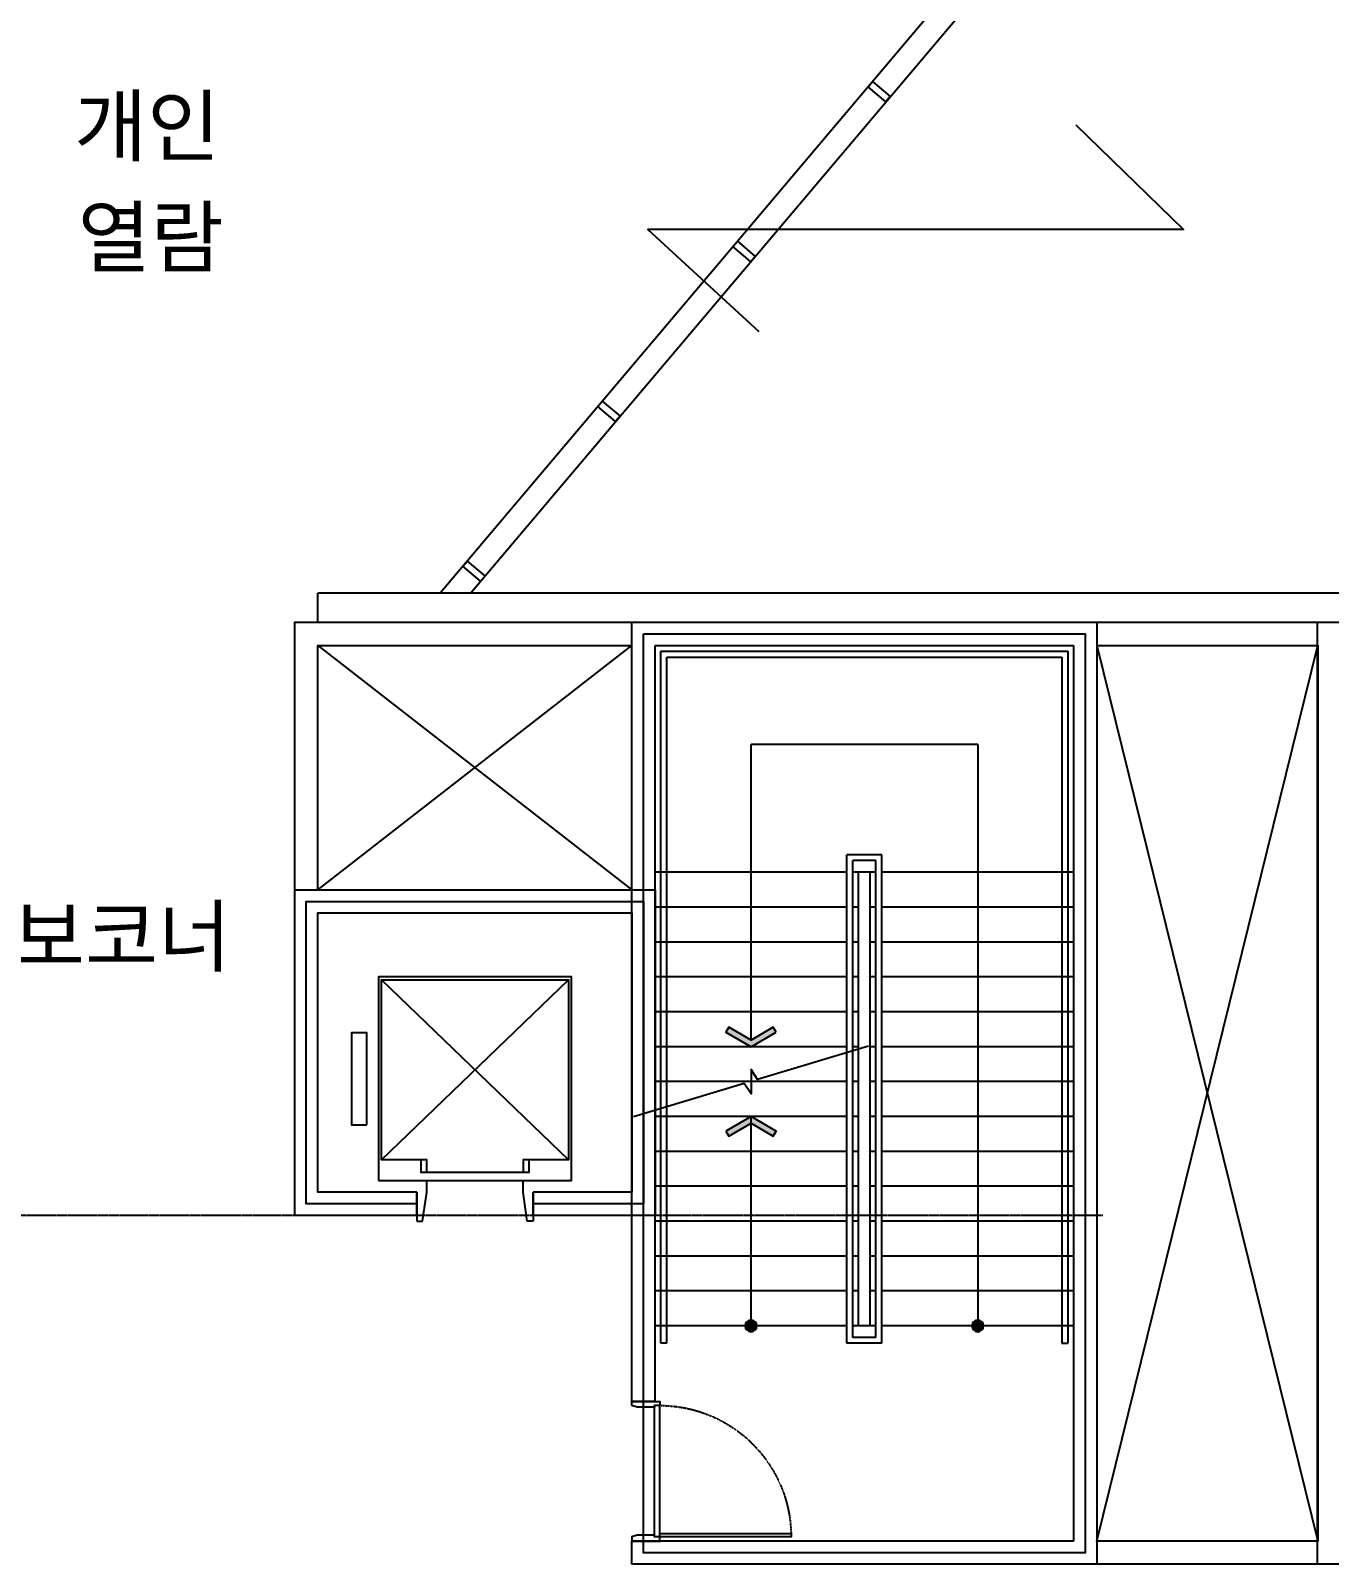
# Model space of a CAD drawing. Header units: millimetres. Extents: x 50157 to 283139, y 29188 to 187058.
# Drawn here: x 143122 to 154293, y 102788 to 115974 of the extents above; entities that cross this region are included whole.
import ezdxf
from ezdxf.enums import TextEntityAlignment as Align

# ---------------------------------------------------------------- set-up
doc = ezdxf.new("R2010")
doc.units = ezdxf.units.MM
for name, pattern in [('D_HIDDEN', [0.35, 0.2, -0.15]), ('HID', [2.2, 1.5, -0.7]), ('PLAN_2F$0$DOT', [6.35, 0, -6.35])]:
    doc.linetypes.add(name, pattern=pattern)
doc.layers.get('Defpoints').update_dxf_attribs({"color": 163})
for name, color, linetype in [('A-CON', 2, 'Continuous'), ('A-ELE6', 6, 'Continuous'), ('A-FIN', 6, 'Continuous'), ('A-FIN-GL', 5, 'Continuous'), ('A-FIN-ST', 4, 'Continuous'), ('A-HID2', 7, 'HID'), ('A-HR', 6, 'Continuous'), ('A-LEAD', 7, 'Continuous'), ('A-PARK', 253, 'Continuous'), ('A-RC', 2, 'Continuous'), ('A-STAIR', 4, 'Continuous'), ('A-VOID', 1, 'Continuous'), ('A-WND1', 5, 'Continuous'), ('AA-XXXX-MARK', 7, 'Continuous'), ('G-NOTE', 10, 'Continuous'), ('G-TEXT1', 3, 'Continuous'), ('H-PAT 8', 8, 'Continuous')]:
    doc.layers.add(name, color=color, linetype=linetype)
doc.styles.add('돋움_SEOP_건대특계관숙', font='gulim.ttc', dxfattribs={"width": 0.95})

# ---------------------------------------------------------------- blocks, each defined once
blk = doc.blocks.new('T-2')
at = {"layer": 'A-RC', "flags": 128}
blk.add_lwpolyline([(-2595287, 754965), (-2603287, 754965), (-2603287, 747065), (-2603487, 747065), (-2603487, 755165), (-2595087, 755165), (-2595087, 747065), (-2595287, 747065)], dxfattribs=at)
blk = doc.blocks.new('EV')
at = {"layer": 'A-CON'}
blk.add_line((-2307862, 952674), (-2307862, 952474), dxfattribs=at)
blk.add_lwpolyline([(-2308862, 952474), (-2308862, 952674)], dxfattribs=at)
at = {"layer": 'A-ELE6'}
for p, q in [((-2307559, 952951), (-2309166, 954498)), ((-2307559, 954498), (-2309166, 952951)), ((-2307949, 952845), (-2308776, 952845)), ((-2308776, 952674), (-2308776, 952774)), ((-2307948, 952674), (-2307948, 952774)), ((-2308812, 952424), (-2308776, 952674)), ((-2307912, 952424), (-2307948, 952674)), ((-2308862, 952474), (-2308862, 952424)), ((-2307862, 952474), (-2307862, 952424)), ((-2308862, 952424), (-2308812, 952424)), ((-2307862, 952424), (-2307912, 952424))]:
    blk.add_line(p, q, dxfattribs=at)
for points in [[(-2307532, 952774), (-2309192, 952774), (-2309192, 954524), (-2307532, 954524)], [(-2307432, 953254), (-2307432, 954045), (-2307300, 954045), (-2307300, 953254)]]:
    blk.add_lwpolyline(points, close=True, dxfattribs=at)
blk.add_lwpolyline([(-2307896, 952951), (-2307896, 952845), (-2307949, 952845), (-2307949, 952951), (-2307559, 952951), (-2307559, 954498), (-2309166, 954498), (-2309166, 952951), (-2308776, 952951), (-2308776, 952845), (-2308830, 952845), (-2308830, 952951)], dxfattribs=at)
at = {"layer": 'A-RC'}
for p, q in [((-2308862, 952674), (-2308862, 952474)), ((-2307862, 952474), (-2307862, 952674))]:
    blk.add_line(p, q, dxfattribs=at)
for points in [[(-2307862, 952474), (-2306812, 952474), (-2306812, 955274), (-2309912, 955274), (-2309912, 952474), (-2308862, 952474)], [(-2307862, 952674), (-2307012, 952674), (-2307012, 955074), (-2309712, 955074), (-2309712, 952674), (-2308862, 952674)]]:
    blk.add_lwpolyline(points, dxfattribs=at)
at = {"layer": 'Defpoints'}
blk.add_lwpolyline([(-2307862, 952574), (-2306912, 952574), (-2306912, 955174), (-2309812, 955174), (-2309812, 952574), (-2308862, 952574)], dxfattribs=at)
blk = doc.blocks.new('A$Cd8b1d8e2')
at = {"layer": 'AA-XXXX-MARK'}
h = blk.add_hatch(color=256, dxfattribs=at)
h.dxf.hatch_style = 1
edge = h.paths.add_edge_path()
edge.add_arc((0, 0), 0.5, 0, 360)
blk.add_circle((0, 0), 0.5, dxfattribs=at)
blk = doc.blocks.new('STD-스틸싱글도어1')
at = {"color": 8}
for p, q in [((35, 0), (1165, 0)), ((35, -45), (1165, -45))]:
    blk.add_line(p, q, dxfattribs=at)
at = {"color": 0, "linetype": 'ByBlock', "lineweight": -2}
blk.add_lwpolyline([(65, 0), (65, 1130), (35, 1130), (35, 0)], close=True, dxfattribs=at)
for points in [[(0, -240), (0, 0), (35, 0), (35, -45), (50, -45), (50, -195), (35, -240), (35, -240)], [(1200, -240), (1200, 0), (1165, 0), (1165, -45), (1150, -45), (1150, -195), (1165, -240), (1165, -240)]]:
    blk.add_lwpolyline(points, close=True)
at = {"layer": 'Defpoints', "linetype": 'PLAN_2F$0$DOT', "ltscale": 100}
blk.add_line((0, 0), (1200, 0), dxfattribs=at)
at = {"layer": 'H-PAT 8', "linetype": 'D_HIDDEN'}
blk.add_arc((35, 0), 1130, 0, 90, dxfattribs=at)
blk = doc.blocks.new('ST-1')
at = {"layer": 'A-LEAD'}
for points in [[(-2306071, 954549), (-2306096, 954593), (-2306287, 954482), (-2306479, 954593), (-2306504, 954549), (-2306287, 954424)], [(-2306504, 953699), (-2306479, 953656), (-2306287, 953767), (-2306096, 953656), (-2306071, 953699), (-2306287, 953824)]]:
    blk.add_hatch(color=256, dxfattribs=at).paths.add_polyline_path(points)
at = {"layer": 'A-HR'}
for p, q in [((-2307062, 951874), (-2307062, 957824)), ((-2307062, 957824), (-2303562, 957824)), ((-2307012, 951874), (-2307012, 957774)), ((-2307012, 957774), (-2303612, 957774)), ((-2303612, 957774), (-2303612, 951874)), ((-2303562, 957824), (-2303562, 951874)), ((-2305462, 951874), (-2305462, 956074)), ((-2305162, 956074), (-2305462, 956074)), ((-2305412, 951924), (-2305412, 956024)), ((-2305212, 956024), (-2305412, 956024)), ((-2305212, 951924), (-2305212, 956024)), ((-2305162, 951874), (-2305162, 956074)), ((-2307012, 951874), (-2307062, 951874)), ((-2305162, 951874), (-2305462, 951874)), ((-2305212, 951924), (-2305412, 951924)), ((-2303612, 951874), (-2303562, 951874))]:
    blk.add_line(p, q, dxfattribs=at)
at = {"layer": 'A-LEAD'}
for p, q in [((-2306287, 954482), (-2306287, 957024)), ((-2304337, 957024), (-2306287, 957024)), ((-2304337, 957024), (-2304337, 952024)), ((-2306287, 952024), (-2306287, 953824))]:
    blk.add_line(p, q, dxfattribs=at)
for points in [[(-2306071, 954549), (-2306096, 954593), (-2306287, 954482), (-2306479, 954593), (-2306504, 954549), (-2306287, 954424)], [(-2306504, 953699), (-2306479, 953656), (-2306287, 953767), (-2306096, 953656), (-2306071, 953699), (-2306287, 953824)]]:
    blk.add_lwpolyline(points, close=True, dxfattribs=at)
blk.add_lwpolyline([(-2305275, 954428), (-2306230, 954142), (-2306287, 954229), (-2306287, 954020), (-2306345, 954107), (-2307299, 953821)], dxfattribs=at)
at = {"layer": 'A-RC'}
for p, q in [((-2307312, 958074), (-2303312, 958074)), ((-2307312, 951374), (-2307312, 958074)), ((-2303312, 958074), (-2303312, 949974)), ((-2307112, 957874), (-2303512, 957874)), ((-2307112, 951374), (-2307112, 957874)), ((-2303512, 957874), (-2303512, 950174)), ((-2307112, 951374), (-2307312, 951374)), ((-2307312, 949974), (-2307312, 950174)), ((-2303512, 950174), (-2307312, 950174)), ((-2307112, 949974), (-2307312, 949974)), ((-2303312, 949974), (-2307112, 949974))]:
    blk.add_line(p, q, dxfattribs=at)
at = {"layer": 'A-STAIR'}
for p, q in [((-2305462, 955924), (-2307112, 955924)), ((-2305262, 955924), (-2305412, 955924)), ((-2305362, 952024), (-2305362, 955924)), ((-2305262, 952024), (-2305262, 955924)), ((-2305212, 955924), (-2305262, 955924)), ((-2303512, 955924), (-2305162, 955924)), ((-2305462, 955624), (-2307112, 955624)), ((-2305362, 955624), (-2305412, 955624)), ((-2305212, 955624), (-2305262, 955624)), ((-2303512, 955624), (-2305162, 955624)), ((-2305462, 955324), (-2307112, 955324)), ((-2305362, 955324), (-2305412, 955324)), ((-2305212, 955324), (-2305262, 955324)), ((-2303512, 955324), (-2305162, 955324)), ((-2305462, 955024), (-2307112, 955024)), ((-2305362, 955024), (-2305412, 955024)), ((-2305212, 955024), (-2305262, 955024)), ((-2303512, 955024), (-2305162, 955024)), ((-2305462, 954724), (-2307112, 954724)), ((-2305362, 954724), (-2305412, 954724)), ((-2305212, 954724), (-2305262, 954724)), ((-2303512, 954724), (-2305162, 954724)), ((-2305462, 954424), (-2307112, 954424)), ((-2305362, 954424), (-2305412, 954424)), ((-2305212, 954424), (-2305262, 954424)), ((-2303512, 954424), (-2305162, 954424)), ((-2305462, 954124), (-2307112, 954124)), ((-2305362, 954124), (-2305412, 954124)), ((-2305212, 954124), (-2305262, 954124)), ((-2303512, 954124), (-2305162, 954124)), ((-2305462, 953824), (-2307112, 953824)), ((-2305362, 953824), (-2305412, 953824)), ((-2305212, 953824), (-2305262, 953824)), ((-2303512, 953824), (-2305162, 953824)), ((-2305462, 953524), (-2307112, 953524)), ((-2305362, 953524), (-2305412, 953524)), ((-2305212, 953524), (-2305262, 953524)), ((-2303512, 953524), (-2305162, 953524)), ((-2305462, 953224), (-2307112, 953224)), ((-2305362, 953224), (-2305412, 953224)), ((-2305212, 953224), (-2305262, 953224)), ((-2303512, 953224), (-2305162, 953224)), ((-2305462, 952924), (-2307112, 952924)), ((-2305362, 952924), (-2305412, 952924)), ((-2305212, 952924), (-2305262, 952924)), ((-2303512, 952924), (-2305162, 952924)), ((-2305462, 952624), (-2307112, 952624)), ((-2305362, 952624), (-2305412, 952624)), ((-2305212, 952624), (-2305262, 952624)), ((-2303512, 952624), (-2305162, 952624)), ((-2305462, 952324), (-2307112, 952324)), ((-2305362, 952324), (-2305412, 952324)), ((-2305212, 952324), (-2305262, 952324)), ((-2303512, 952324), (-2305162, 952324)), ((-2305462, 952024), (-2307112, 952024)), ((-2305212, 952024), (-2305412, 952024)), ((-2303512, 952024), (-2305162, 952024))]:
    blk.add_line(p, q, dxfattribs=at)
at = {"layer": 'Defpoints'}
blk.add_lwpolyline([(-2307212, 957974), (-2303412, 957974), (-2303412, 950074), (-2307212, 950074)], close=True, dxfattribs=at)
at = {"layer": 'A-LEAD', "xscale": -100, "yscale": 100, "zscale": 100, "rotation": 89.99999999999997}
for p in [(-2306287, 952024), (-2304337, 952024)]:
    blk.add_blockref('A$Cd8b1d8e2', p, dxfattribs=at)
at = {"layer": 'A-WND1', "xscale": -1, "rotation": 269.9999999999999}
blk.add_blockref('STD-스틸싱글도어1', (-2307072, 950174), dxfattribs=at)
blk = doc.blocks.new('CORE-4')
at = {"layer": 'A-RC', "flags": 128}
for points in [[(-2602177, 752865), (-2602177, 755165), (-2599277, 755165)], [(-2595277, 755165), (-2593177, 755165), (-2593177, 747065), (-2595277, 747065)], [(-2601977, 752865), (-2601977, 754965), (-2599277, 754965)], [(-2595277, 754965), (-2593377, 754965), (-2593377, 747265), (-2595277, 747265)]]:
    blk.add_lwpolyline(points, dxfattribs=at)
at = {"layer": 'A-VOID'}
for p, q in [((-2601977, 752865), (-2599277, 754965)), ((-2601977, 754965), (-2599277, 752865)), ((-2595277, 754965), (-2593377, 747265)), ((-2595277, 747265), (-2593377, 754965))]:
    blk.add_line(p, q, dxfattribs=at)
blk.add_blockref('ST-1', (-291965, -202909))
at = {"xscale": -1}
blk.add_blockref('EV', (-4908989, -202409), dxfattribs=at)

msp = doc.modelspace()

# ---------------------------------------------------------------- linework, layer by layer
at = {"layer": 'A-FIN'}
msp.add_line((145593, 110888), (145593, 111138), dxfattribs=at)
at = {"layer": 'A-FIN', "flags": 128}
msp.add_lwpolyline([(162593, 110888), (162593, 111138), (145593, 111138)], dxfattribs=at)
at = {"layer": 'A-FIN-GL'}
msp.add_line((153589, 119353), (146643, 111138), dxfattribs=at)
msp.add_lwpolyline([(146905, 111138), (153742, 119224, 0.638388), (150000, 127288), (137643, 127288)], format="xyb", dxfattribs=at)
at = {"layer": 'A-FIN-ST'}
for points in [[(150325, 115492), (150364, 115538), (150516, 115409), (150478, 115363)], [(149163, 114118), (149201, 114164), (149354, 114034), (149315, 113989)], [(148001, 112743), (148039, 112789), (148192, 112660), (148153, 112614)], [(146838, 111369), (146877, 111414), (147030, 111285), (146991, 111240)]]:
    msp.add_lwpolyline(points, close=True, dxfattribs=at)
at = {"layer": 'A-HID2'}
msp.add_line((152343, 105788), (133143, 105788), dxfattribs=at)
at = {"layer": 'G-NOTE', "flags": 128}
msp.add_lwpolyline([(152112, 115164), (153038, 114264), (148432, 114264), (149384, 113389)], dxfattribs=at)

# ---------------------------------------------------------------- texts
at = {"layer": 'G-TEXT1', "style": '돋움_SEOP_건대특계관숙'}
for s, p in [('개인', (144124, 115155)), ('열람', (144154, 114200)), ('독서정보코너', (142963, 108188))]:
    msp.add_text(s, height=500, rotation=360, dxfattribs=at).set_placement(p, align=Align.MIDDLE_CENTER)

# ---------------------------------------------------------------- next in the draw order: block references
msp.add_blockref('T-2', (2757679, -644277))

# ---------------------------------------------------------------- next in the draw order: block references
at = {"layer": 'A-PARK'}
msp.add_blockref('CORE-4', (2747570, -644277), dxfattribs=at)

doc.saveas('drawing.dxf')
